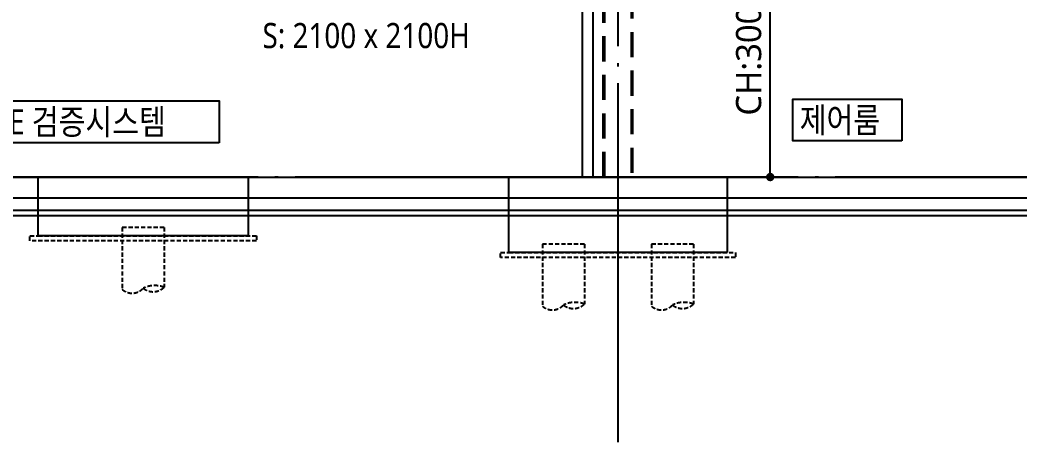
# Model space of a CAD drawing. Header units: millimetres. Extents: x 0 to 268175, y 0 to 74250.
# Drawn here: x 86202 to 98123, y 15536 to 20569 of the extents above; entities that cross this region are included whole.
import ezdxf
from ezdxf.enums import TextEntityAlignment as Align

# ---------------------------------------------------------------- set-up
doc = ezdxf.new("R2010")
doc.units = ezdxf.units.MM
doc.header["$LTSCALE"] = 200
for name, pattern in [('CEN-GAUN', [32.2, 30, -1, 0.2, -1]), ('HID', [2.3, 1.5, -0.8]), ('HIDDEN', [0.375, 0.25, -0.125])]:
    doc.linetypes.add(name, pattern=pattern)
doc.layers.get('DEFPOINTS').update_dxf_attribs({"color": 137})
for name, color, linetype in [('0파일', 251, 'HIDDEN'), ('1 CEN', 15, 'CEN-GAUN'), ('5기초버림콘크리트', 251, 'HIDDEN'), ('BA', 9, 'Continuous'), ('DI', 1, 'Continuous'), ('TE', 2, 'Continuous'), ('TEXT-NOTE', 6, 'Continuous')]:
    doc.layers.add(name, color=color, linetype=linetype)
doc.styles.get("Standard").update_dxf_attribs({"font": 'malgun.ttf'})
doc.styles.add('SUNJIN', font='malgun.ttf')
doc.styles.add('맑은고딕', font='malgun.ttf')
doc.dimstyles.new('DIM30', dxfattribs={"dimscale": 30, "dimtxt": 3, "dimasz": 1, "dimexe": 0, "dimexo": 0, "dimgap": 1, "dimtad": 1, "dimdec": 0, "dimzin": 0, "dimdsep": 46, "dimtxsty": 'Standard', "dimblk1": 'DOT', "dimblk2": 'DOT', "dimsah": 1, "dimcen": 0, "dimdle": 2, "dimclrd": 1, "dimclre": 1, "dimclrt": 2, "dimadec": 0, "dimazin": 0, "dimtfac": 1, "dimtdec": 0, "dimtix": 1, "dimtmove": 2, "dimatfit": 3, "dimldrblk": 'DOT', "dimfxl": 1, "dimtolj": 1, "dimtzin": 0, "dimarcsym": 0})

# ---------------------------------------------------------------- blocks, each defined once
blk = doc.blocks.new('_DOT')
at = {"color": 0, "linetype": 'ByBlock'}
blk.add_line((-0.5, 0), (-1, 0), dxfattribs=at)
at = {"color": 0, "linetype": 'ByBlock', "const_width": 0.5}
blk.add_lwpolyline([(-0.25, 0, 1), (0.25, 0, 1)], format="xyb", close=True, dxfattribs=at)
blk = doc.blocks.new('*D4424')
at = {"layer": 'DEFPOINTS', "color": 0}
for p in [(94173, 21696), (95145, 21696), (94173, 18696)]:
    blk.add_point(p, dxfattribs=at)
at = {"layer": 'DI', "color": 1, "lineweight": -2}
for p, q in [((94173, 21696), (95145, 21696)), ((95145, 18796), (95145, 21596)), ((94173, 18696), (95145, 18696))]:
    blk.add_line(p, q, dxfattribs=at)
at = {"layer": 'DI', "color": 1, "linetype": 'ByBlock', "lineweight": -2, "xscale": 100, "yscale": 100, "zscale": 100}
for p, rotation in [((95145, 21696), 90), ((95145, 18696), 270)]:
    blk.add_blockref('_DOT', p, dxfattribs=dict(at, rotation=rotation))
at = {"layer": 'DI', "color": 2, "insert": (94890, 20196), "char_height": 300, "attachment_point": 5, "rotation": 90, "style": '맑은고딕'}
blk.add_mtext('\\A1;CH:3000', dxfattribs=at)

msp = doc.modelspace()

# ---------------------------------------------------------------- linework, layer by layer
at = {"layer": '0파일'}
for p, q in [((87419.9, 18095.7), (87419.9, 17356.3)), ((87919.9, 18095.7), (87419.9, 18095.7)), ((87919.9, 18095.7), (87919.9, 17381.5)), ((92429.9, 17895.7), (92429.9, 17156.3)), ((92929.9, 17895.7), (92429.9, 17895.7)), ((92929.9, 17895.7), (92929.9, 17181.5)), ((93729.9, 17895.7), (93729.9, 17156.3)), ((94229.9, 17895.7), (93729.9, 17895.7)), ((94229.9, 17895.7), (94229.9, 17181.5))]:
    msp.add_line(p, q, dxfattribs=at)
for points in [[(87919.9, 17381.5, 0.2019083), (87669.9, 17370.3, -0.4170449), (87419.9, 17356.3)], [(87919.9, 17381.5, -0.3799223), (87669.9, 17370.3)], [(92929.9, 17181.5, 0.2019083), (92679.9, 17170.3, -0.4170449), (92429.9, 17156.3)], [(92929.9, 17181.5, -0.3799223), (92679.9, 17170.3)], [(94229.9, 17181.5, 0.2019083), (93979.9, 17170.3, -0.4170449), (93729.9, 17156.3)], [(94229.9, 17181.5, -0.3799223), (93979.9, 17170.3)]]:
    msp.add_lwpolyline(points, format="xyb", dxfattribs=at)
at = {"layer": '1 CEN'}
for p, q in [((93329.9, 32695.7), (93329.9, 15535.7)), ((108359.9, 18695.7), (59849.9, 18695.7))]:
    msp.add_line(p, q, dxfattribs=at)
at = {"layer": '5기초버림콘크리트'}
for p, q in [((86319.9, 17935.7), (86319.9, 17995.7)), ((86319.9, 17995.7), (86419.9, 17995.7)), ((89019.9, 17935.7), (86319.9, 17935.7)), ((86419.9, 17995.7), (89019.9, 17995.7)), ((89019.9, 17995.7), (89019.9, 17935.7)), ((91929.9, 17735.7), (91929.9, 17795.7)), ((91929.9, 17795.7), (92029.9, 17795.7)), ((92029.9, 17795.7), (94729.9, 17795.7)), ((94729.9, 17795.7), (94729.9, 17735.7)), ((94729.9, 17735.7), (91929.9, 17735.7))]:
    msp.add_line(p, q, dxfattribs=at)
at = {"layer": 'BA'}
for p, q in [((92904.9, 25707.8), (92904.9, 18695.7)), ((93029.9, 25700.2), (93029.9, 18695.7)), ((63029.9, 18695.7), (106764.9, 18695.7)), ((86419.9, 17995.7), (86419.9, 18695.7)), ((86419.9, 18695.7), (88919.9, 18695.7)), ((88919.9, 18695.7), (88919.9, 17995.7)), ((92029.9, 17795.7), (92029.9, 18695.7)), ((92029.9, 18695.7), (94629.9, 18695.7)), ((93504.9, 18695.7), (93154.9, 18695.7)), ((93485.9, 18695.7), (93173.9, 18695.7)), ((94629.9, 18695.7), (94629.9, 17795.7)), ((106229.9, 18445.7), (63429.9, 18445.7)), ((106079.9, 18295.7), (63580.4, 18295.7)), ((63579.9, 18235.7), (106079.9, 18235.7)), ((88919.9, 17995.7), (86419.9, 17995.7)), ((94629.9, 17795.7), (92029.9, 17795.7))]:
    msp.add_line(p, q, dxfattribs=at)
at = {"layer": 'BA', "linetype": 'HID'}
for p, q in [((93154.9, 18695.7), (93154.9, 25485.7)), ((93173.9, 18695.7), (93173.9, 25485.7)), ((93485.9, 25485.7), (93485.9, 18695.7)), ((93504.9, 25485.7), (93504.9, 18695.7))]:
    msp.add_line(p, q, dxfattribs=at)
at = {"layer": 'TEXT-NOTE', "color": 6}
for points in [[(88574.6, 19104.2), (81952.9, 19104.2), (81952.9, 19604.2), (88574.6, 19604.2)], [(96712.9, 19126.5), (95415.1, 19126.5), (95415.1, 19626.5), (96712.9, 19626.5)]]:
    msp.add_lwpolyline(points, close=True, dxfattribs=at)

# ---------------------------------------------------------------- texts
at = {"layer": 'TE', "color": 2, "style": 'SUNJIN', "width": 0.85}
msp.add_text('S: 2100 x 2100H', height=300, dxfattribs=at).set_placement((90328.4, 20383.1), align=Align.MIDDLE_CENTER)
at = {"layer": 'TE', "style": 'SUNJIN', "width": 0.85}
for s, p in [('제어룸', (95496, 19376)), ('전기차/반도체/AZS IN-LINE 검증시스템', (82221.8, 19353.6))]:
    msp.add_text(s, height=300, dxfattribs=at).set_placement(p, align=Align.MIDDLE_LEFT)

# ---------------------------------------------------------------- dimensions: what is measured, and where the dimension line sits
at = {"layer": 'DI'}
dim = msp.add_linear_dim(base=(95144.8, 21695.7), p1=(94173, 18695.7), p2=(94173, 21695.7), angle=270, text='CH:<>', dimstyle='DIM30', override={"dimscale": 100, "dimtxsty": '맑은고딕', "dimldrblk": 'DOT'}, dxfattribs=at)
dim.commit()
dim.dimension.update_dxf_attribs({"geometry": '*D4424', "text_midpoint": (94889.8, 20195.7)})

doc.saveas('drawing.dxf')
